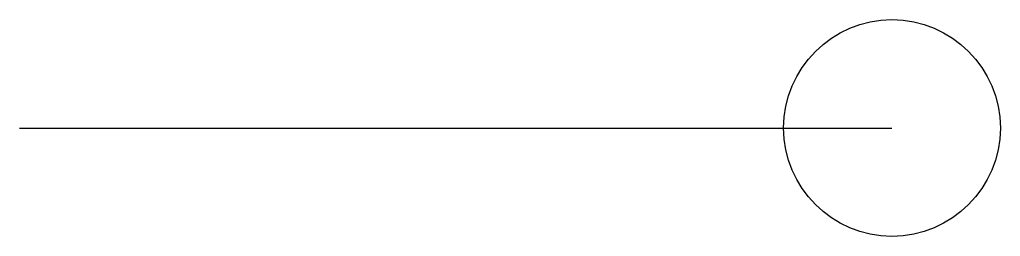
# Model space of a CAD drawing. Header units: millimetres. Extents: x 0 to 1131, y -125 to 125.
import ezdxf

# ---------------------------------------------------------------- set-up
doc = ezdxf.new("R2010")
doc.units = ezdxf.units.MM

# ---------------------------------------------------------------- blocks, each defined once
blk = doc.blocks.new('39001')
at = {"color": 6}
blk.add_line((0, 0), (1006, 0), dxfattribs=at)
blk.add_circle((1006, 0), 125)
at = {"flags": 3}
blk.add_attdef('CODE', (22, 93), '', height=20, dxfattribs=at)
blk = doc.blocks.new('KDCantilever')
blk.add_blockref('39001', (0, 0))
blk = doc.blocks.new('*U10')
blk.add_blockref('KDCantilever', (0, 0))

msp = doc.modelspace()

# ---------------------------------------------------------------- block references
msp.add_blockref('*U10', (0, 0))

doc.saveas('drawing.dxf')
